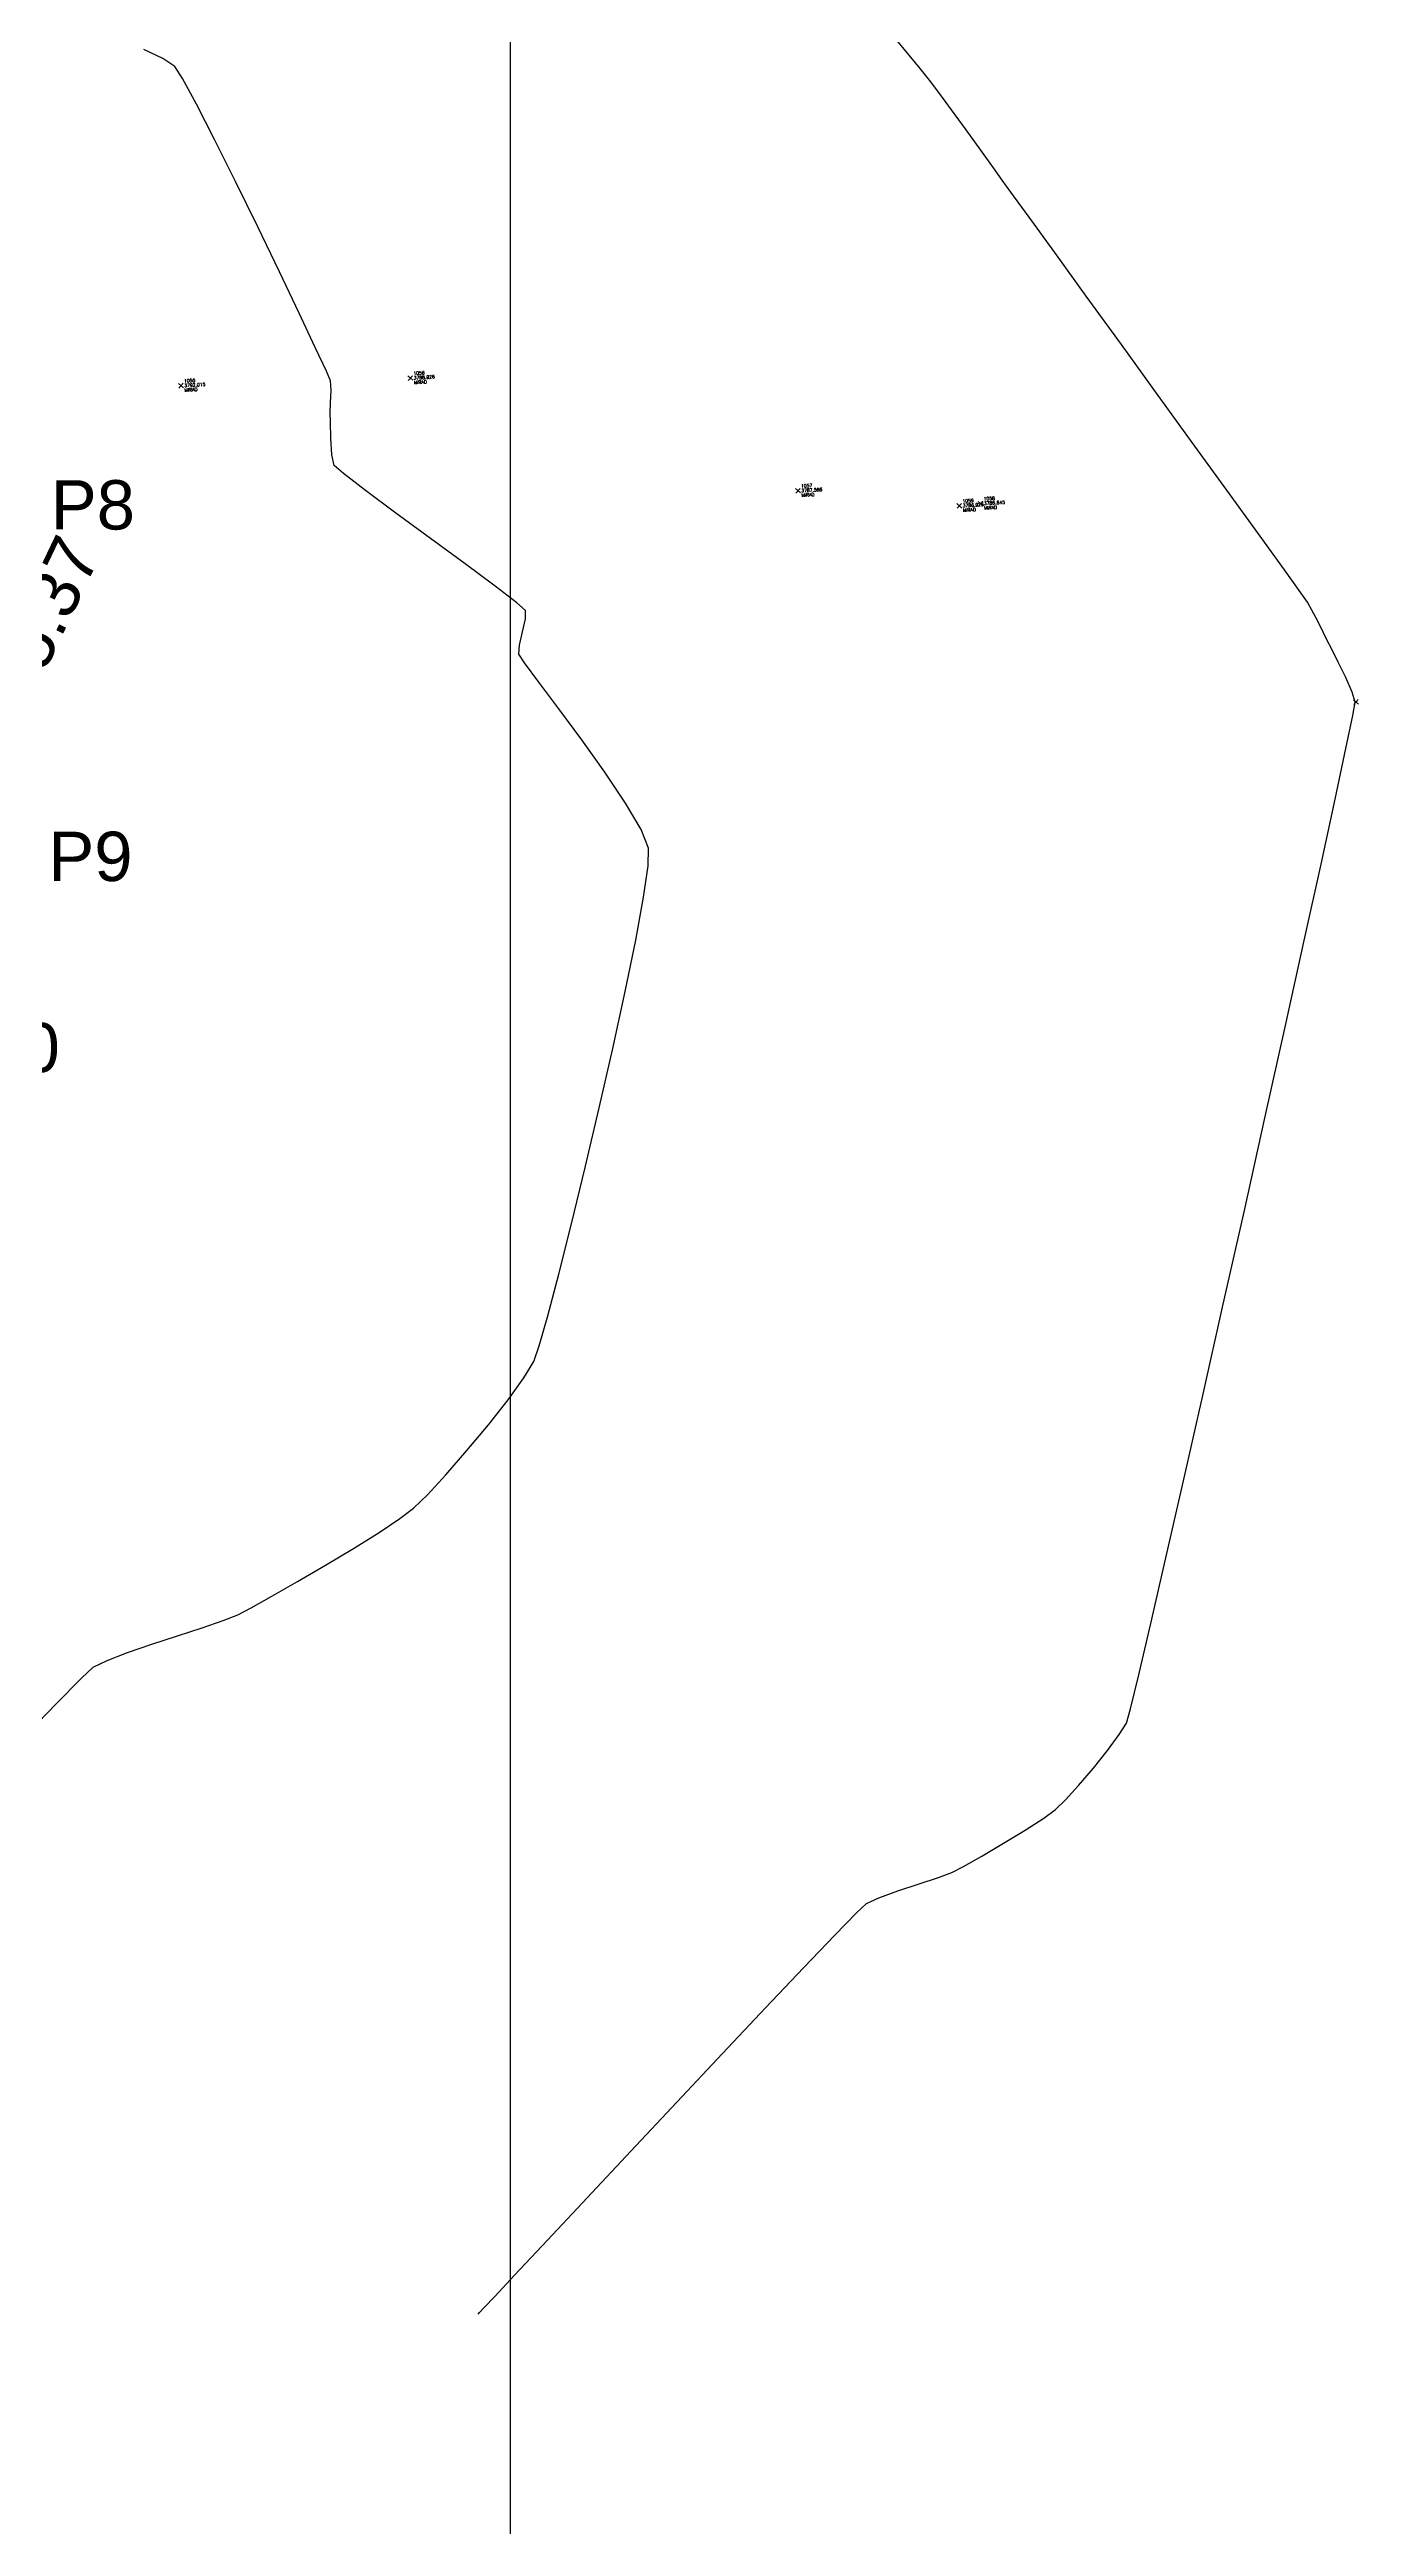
# Model space of a CAD drawing. Header units: millimetres. Extents: x 736950 to 738835, y 8500595 to 8502131.
# Drawn here: x 737286 to 737325.8, y 8500703.7 to 8500779 of the extents above; entities that cross this region are included whole.
import ezdxf
from ezdxf.enums import TextEntityAlignment as Align

# ---------------------------------------------------------------- set-up
doc = ezdxf.new("R2010")
doc.units = ezdxf.units.MM
for name, color, linetype, lineweight in [('CONT-MJR', 80, 'Continuous', 30), ('COTAS', 40, 'Continuous', 5), ('CUADROS', 9, 'Continuous', 20), ('MIRADOR', 152, 'Continuous', 15)]:
    doc.layers.add(name, color=color, linetype=linetype, lineweight=lineweight)
doc.layers.add('Cuadricula Coordenadas', color=5, linetype='Continuous')
doc.styles.add('5mm', font='arial.ttf', dxfattribs={"height": 3})
doc.styles.add('COTAS', font='arial.ttf')
doc.styles.add('CUADROS', font='arial.ttf')
doc.dimstyles.new('GenDist', dxfattribs={"dimtxt": 1.5, "dimasz": 2, "dimexe": 0.18, "dimexo": 0.0625, "dimgap": 1, "dimtad": 2, "dimzin": 1, "dimdsep": 46, "dimtxsty": 'COTAS', "dimcen": 0.09, "dimse1": 1, "dimse2": 1, "dimsd1": 1, "dimsd2": 1, "dimadec": 0, "dimazin": 0, "dimtfac": 1, "dimtofl": 0, "dimtmove": 0, "dimatfit": 3, "dimfxl": 1, "dimtolj": 1, "dimtzin": 0, "dimarcsym": 0})

# ---------------------------------------------------------------- blocks, each defined once
blk = doc.blocks.new('*D184')
at = {"layer": 'Defpoints', "color": 0, "transparency": 16777216}
for p in [(737284.7957877074, 8500755.090760138), (737282.302606002, 8500750.331795534), (737282.4792452557, 8500750.247311855)]:
    blk.add_point(p, dxfattribs=at)
at = {"layer": 'COTAS', "color": 0, "transparency": 16777216, "insert": (737286.0235964581, 8500762.205499554), "char_height": 1.5, "attachment_point": 5, "rotation": 64.43896942546981, "style": 'COTAS'}
blk.add_mtext('\\A1;5.37', dxfattribs=at)

msp = doc.modelspace()

# ---------------------------------------------------------------- linework, layer by layer
at = {"layer": 'CONT-MJR', "extrusion": (0.7674505777753525, 0.6411081115321171, 0), "elevation": 6015768.901043}
msp.add_lwpolyline([(6051231.077927608, 3785), (6051231.996923648, 3785)], dxfattribs=at)
at = {"layer": 'CONT-MJR', "extrusion": (-0.433097114312625, -0.9013472635860593, 0), "elevation": -7981471.588513916}
msp.add_lwpolyline([(-3017108.942095472, 3790), (-3017109.581514888, 3790)], dxfattribs=at)
at = {"layer": 'CONT-MJR'}
for points, elevation in [([(737312.4641186021, 8500778.454752402), (737311.9900538219, 8500779.026569033)], 3785), ([(737290.4473814517, 8500777.370324368), (737290.0266986415, 8500778.145434441)], 3790), ([(737313.0333272922, 8500777.725820104), (737312.7544428748, 8500778.096061787)], 3785), ([(737313.4229094719, 8500777.194686048), (737313.0333272922, 8500777.725820104)], 3785), ([(737291.0005824117, 8500776.29091804), (737290.4473814517, 8500777.370324368)], 3790), ([(737313.8671041521, 8500776.582534509), (737313.4229094719, 8500777.194686048)], 3785), ([(737320.8281112391, 8500766.969778324), (737319.7118949492, 8500768.511296)], 3785), ([(737294.5196248081, 8500767.994525088), (737294.5282482225, 8500768.283914303)], 3790), ([(737323.5514476757, 8500763.202662759), (737322.8070377008, 8500764.233994428)], 3785), ([(737324.0536220156, 8500762.504327638), (737323.5514476757, 8500763.202662759)], 3785), ([(737300.4635433529, 8500761.971932512), (737300.1964308125, 8500762.20643811)], 3790), ([(737324.3851566438, 8500761.984200213), (737324.2544106218, 8500762.220456347)], 3785), ([(737300.8656760016, 8500759.791210176), (737300.4331045832, 8500760.375941085)], 3790), ([(737325.1847331504, 8500760.403577516), (737324.9773207942, 8500760.811858341)], 3785), ([(737325.6285300445, 8500758.78235553), (737325.6980186809, 8500759.18189304)], 3785), ([(737302.8767059929, 8500757.05161904), (737302.1708517657, 8500758.038329724)], 3790), ([(737303.5069043711, 8500756.112353962), (737302.8767059929, 8500757.05161904)], 3790), ([(737303.9780718404, 8500755.311253924), (737303.5069043711, 8500756.112353962)], 3790), ([(737304.206833342, 8500754.739038358), (737303.9780718404, 8500755.311253924)], 3790), ([(737304.1910609532, 8500754.209575117), (737304.206833342, 8500754.739038358)], 3790), ([(737322.9672451842, 8500746.583478194), (737323.5809982497, 8500749.3479399)], 3785), ([(737302.7021673237, 8500746.8442093), (737303.1147862083, 8500748.65578049)], 3790), ([(737322.3306668879, 8500743.729745978), (737322.9672451842, 8500746.583478194)], 3785), ([(737298.0386258465, 8500735.690292036), (737298.6778765284, 8500736.424416259)], 3790), ([(737296.0038425876, 8500733.938553516), (737296.6389046472, 8500734.359355398)], 3790), ([(737319.4842520312, 8500731.170862386), (737319.9440185882, 8500733.164303515)], 3785), ([(737293.5235334145, 8500732.440167246), (737294.3736578802, 8500732.938759623)], 3790), ([(737289.8741971462, 8500730.79357654), (737290.6246019035, 8500731.037108568)], 3790), ([(737290.6246019035, 8500731.037108568), (737291.2605856119, 8500731.25454159)], 3790), ([(737291.2605856119, 8500731.25454159), (737291.7030206606, 8500731.432006164)], 3790), ([(737287.3109198599, 8500729.83584719), (737287.7277326972, 8500730.04508083)], 3790), ([(737287.7277326972, 8500730.04508083), (737288.3466349316, 8500730.283693228)], 3790), ([(737288.3466349316, 8500730.283693228), (737289.0884989518, 8500730.537814945)], 3790), ([(737286.1811486261, 8500728.72322879), (737286.9505704526, 8500729.502166642)], 3790), ([(737318.7438353545, 8500728.139298985), (737318.864764555, 8500728.571250543)], 3785), ([(737318.1702373114, 8500727.308677668), (737318.525903503, 8500727.787884206)], 3785), ([(737316.2273885405, 8500725.244521271), (737316.5872153431, 8500725.507150952)], 3785), ([(737315.0030772425, 8500724.48294341), (737315.6655283144, 8500724.884369222)], 3785), ([(737314.341477903, 8500724.09649244), (737315.0030772425, 8500724.48294341)], 3785), ([(737311.7921081947, 8500723.035328984), (737312.4388072878, 8500723.246236382)], 3785), ([(737313.0263625326, 8500723.439785015), (737313.4266047302, 8500723.593509458)], 3785), ([(737313.4266047302, 8500723.593509458), (737313.7821728728, 8500723.78126492)], 3785), ([(737310.833955256, 8500722.651299588), (737311.214434451, 8500722.829528248)], 3785), ([(737311.214434451, 8500722.829528248), (737311.7921081947, 8500723.035328984)], 3785), ([(737305.061838717, 8500716.611604927), (737306.4509072466, 8500718.08750764)], 3785), ([(737303.6652423317, 8500715.12442193), (737305.061838717, 8500716.611604927)], 3785), ([(737300.1301079892, 8500711.351339007), (737301.1293947733, 8500712.418674191)], 3785), ([(737299.0648701373, 8500710.21471946), (737299.2044160527, 8500710.363187896)], 3785), ([(737299.018719383, 8500710.16581991), (737299.0648701373, 8500710.21471946)], 3785)]:
    msp.add_lwpolyline(points, dxfattribs=dict(at, elevation=elevation))
at = {"layer": 'CONT-MJR', "extrusion": (-0.5516578277720822, -0.8340705252302038, 0), "elevation": -7496980.480730915}
msp.add_lwpolyline([(-4074569.32868749, 3790.000000000013), (-4074569.763578371, 3790.000000000013)], dxfattribs=at)
at = {"layer": 'CONT-MJR', "extrusion": (0.8368413150300029, 0.5474455346962432, 0), "elevation": 5270707.792662499}
msp.add_lwpolyline([(6710176.229111429, 3790.000000000013), (6710176.667354443, 3790.000000000013)], dxfattribs=at)
at = {"layer": 'CONT-MJR', "extrusion": (0.7772918393770093, 0.6291402041182121, 0), "elevation": 5921288.453616971}
msp.add_lwpolyline([(6143712.345594508, 3785), (6143712.807056465, 3785)], dxfattribs=at)
at = {"layer": 'CONT-MJR', "extrusion": (0.8950825373687573, 0.4459004948388231, 0), "elevation": 4450436.654214946}
msp.add_lwpolyline([(7280136.56045837, 3790.00000000001), (7280137.990079189, 3790.00000000001)], dxfattribs=at)
at = {"layer": 'CONT-MJR', "extrusion": (0.8108126975434389, 0.585305706022359, 0), "elevation": 5573376.484901604}
msp.add_lwpolyline([(6460982.822159102, 3785.00000000001), (6460983.578553434, 3785.00000000001)], dxfattribs=at)
at = {"layer": 'CONT-MJR', "extrusion": (0.8113332275228147, 0.5845839494182274, 0), "elevation": 5567624.787908047}
msp.add_lwpolyline([(6465939.233503073, 3785), (6465939.89237148, 3785)], dxfattribs=at)
at = {"layer": 'CONT-MJR', "extrusion": (0.8106814644236641, 0.5854874577989725, 0), "elevation": 5574824.755245451}
msp.add_lwpolyline([(6459732.108003048, 3785), (6459732.571754416, 3785)], dxfattribs=at)
at = {"layer": 'CONT-MJR', "extrusion": (0.898156590749081, 0.4396757197003129, 0), "elevation": 4399787.715118838}
msp.add_lwpolyline([(7310856.339497045, 3790.000000000007), (7310857.871275564, 3790.000000000007)], dxfattribs=at)
at = {"layer": 'CONT-MJR', "extrusion": (0.8094743462643347, 0.5871552458591581, 0), "elevation": 5588112.220105501}
msp.add_lwpolyline([(6448240.535422175, 3785.000000000006), (6448240.982963549, 3785.000000000006)], dxfattribs=at)
at = {"layer": 'CONT-MJR', "extrusion": (0.8095640561199589, 0.5870315485888303, 0), "elevation": 5587126.841922645}
msp.add_lwpolyline([(6449093.400731189, 3785.00000000001), (6449094.34257412, 3785.00000000001)], dxfattribs=at)
at = {"layer": 'CONT-MJR', "extrusion": (0.9003168749797076, 0.4352350222888479, 0), "elevation": 4363631.112594143}
msp.add_lwpolyline([(7332492.999489396, 3790.000000000006), (7332494.518789305, 3790.000000000006)], dxfattribs=at)
at = {"layer": 'CONT-MJR', "extrusion": (0.8096213358467582, 0.5869525470953433, 0), "elevation": 5586497.501332635}
msp.add_lwpolyline([(6449637.236319125, 3785.00000000001), (6449638.571787673, 3785.00000000001)], dxfattribs=at)
at = {"layer": 'CONT-MJR', "extrusion": (0.9020939566812161, 0.4315396775723274, 0), "elevation": 4333528.058559092}
msp.add_lwpolyline([(7350322.725874607, 3790.000000000003), (7350324.118026464, 3790.000000000003)], dxfattribs=at)
at = {"layer": 'CONT-MJR', "extrusion": (0.8096803237354396, 0.5868711727080089, 0), "elevation": 5585849.248897389}
msp.add_lwpolyline([(6450197.049227461, 3785), (6450198.677645698, 3785)], dxfattribs=at)
at = {"layer": 'CONT-MJR', "extrusion": (0.80974997372703, 0.5867750676784711, 0), "elevation": 5585083.636157184}
msp.add_lwpolyline([(6450858.167123527, 3785), (6450859.987815536, 3785)], dxfattribs=at)
at = {"layer": 'CONT-MJR', "extrusion": (0.9039032486255713, 0.4277369718929365, 0), "elevation": 4302536.107676547}
msp.add_lwpolyline([(7368505.662526345, 3790.000000000003), (7368506.812846633, 3790.000000000003)], dxfattribs=at)
at = {"layer": 'CONT-MJR', "extrusion": (0.9065583145959096, 0.4220805873728667, 0), "elevation": 4256410.048381765}
msp.add_lwpolyline([(7395245.392534866, 3790.00000000001), (7395246.186340121, 3790.00000000001)], dxfattribs=at)
at = {"layer": 'CONT-MJR', "extrusion": (0.8098380597682914, 0.5866534896774496, 0), "elevation": 5584115.077001898}
msp.add_lwpolyline([(6451694.695736201, 3785), (6451696.608026078, 3785)], dxfattribs=at)
at = {"layer": 'CONT-MJR', "extrusion": (0.9155040182770028, 0.4023088272939854, 0), "elevation": 4094930.495471252}
msp.add_lwpolyline([(7485868.040651241, 3790.00000000001), (7485868.363325191, 3790.00000000001)], dxfattribs=at)
at = {"layer": 'CONT-MJR', "extrusion": (0.999292692884167, -0.03760470646488507, 0), "elevation": 417104.1385393264}
msp.add_lwpolyline([(8522481.374329994, 3790.00000000001), (8522481.764076605, 3790.00000000001)], dxfattribs=at)
at = {"layer": 'CONT-MJR', "extrusion": (0.9990382186700288, 0.04384789204301348, 0), "elevation": 1109326.213851702}
msp.add_lwpolyline([(8460263.98126361, 3790.00000000001), (8460264.265142398, 3790.00000000001)], dxfattribs=at)
at = {"layer": 'CONT-MJR', "extrusion": (0.9999236745615065, 0.01235496059946836, 0), "elevation": 842264.8989348781}
msp.add_lwpolyline([(8491009.633142134, 3790.000000000003), (8491009.924940212, 3790.000000000003)], dxfattribs=at)
at = {"layer": 'CONT-MJR', "extrusion": (0.9997022465027335, 0.02440119540899008, 0), "elevation": 944503.8850483716}
msp.add_lwpolyline([(8480245.208828248, 3790), (8480245.701701023, 3790)], dxfattribs=at)
at = {"layer": 'CONT-MJR', "extrusion": (0.9976636759622766, 0.06831683295819503, 0), "elevation": 1316317.469814707}
msp.add_lwpolyline([(8430536.530617658, 3790.00000000001), (8430537.035645284, 3790.00000000001)], dxfattribs=at)
at = {"layer": 'CONT-MJR', "extrusion": (0.8101236977316052, 0.5862589823394357, 0), "elevation": 5580972.068490937}
msp.add_lwpolyline([(6454410.019307194, 3785.000000000003), (6454411.812765341, 3785.000000000003)], dxfattribs=at)
at = {"layer": 'CONT-MJR', "extrusion": (0.9769588241242649, 0.2134278706395532, 0), "elevation": 2534606.972807162}
msp.add_lwpolyline([(8147539.502553071, 3790.000000000013), (8147539.835362297, 3790.000000000013)], dxfattribs=at)
at = {"layer": 'CONT-MJR', "extrusion": (0.6586022624036093, 0.7524912358006887, 0), "elevation": 6882336.117799592}
msp.add_lwpolyline([(5043815.839203455, 3790.000000000013), (5043816.21531719, 3790.000000000013)], dxfattribs=at)
at = {"layer": 'CONT-MJR', "extrusion": (0.6075209090711241, 0.7943036856526572, 0), "elevation": 7200111.952939102}
msp.add_lwpolyline([(4578756.251671647, 3790.000000000013), (4578757.093722258, 3790.000000000013)], dxfattribs=at)
at = {"layer": 'CONT-MJR', "extrusion": (0.5960281587308632, 0.8029635321730975, 0), "elevation": 7265253.724356424}
msp.add_lwpolyline([(4474673.05564999, 3790), (4474674.208007067, 3790)], dxfattribs=at)
at = {"layer": 'CONT-MJR', "extrusion": (0.8103838411099287, 0.5858993344149814, 0), "elevation": 5578106.595221184}
msp.add_lwpolyline([(6456885.030421931, 3785.000000000006), (6456886.613450716, 3785.000000000006)], dxfattribs=at)
at = {"layer": 'CONT-MJR', "extrusion": (0.5922477825024055, 0.8057558961130744, 0), "elevation": 7286203.695593129}
msp.add_lwpolyline([(4440476.859662792, 3790.000000000013), (4440478.165756488, 3790.000000000013)], dxfattribs=at)
at = {"layer": 'CONT-MJR', "extrusion": (0.5921403234466334, 0.8058348697770013, 0), "elevation": 7286795.802784394}
msp.add_lwpolyline([(4439503.845336888, 3790.000000000013), (4439505.148482127, 3790.000000000013)], dxfattribs=at)
at = {"layer": 'CONT-MJR', "extrusion": (0.5956912103187013, 0.8032135344657988, 0), "elevation": 7267130.515530889}
msp.add_lwpolyline([(4471620.65785942, 3790.00000000001), (4471621.80136884, 3790.00000000001)], dxfattribs=at)
at = {"layer": 'CONT-MJR', "extrusion": (0.606956828356008, 0.7947348038887033, 0), "elevation": 7203360.973810006}
msp.add_lwpolyline([(4573637.540410755, 3790.00000000001), (4573638.367705336, 3790.00000000001)], dxfattribs=at)
at = {"layer": 'CONT-MJR', "extrusion": (0.8164134768279349, 0.5774677781952194, 0), "elevation": 5510877.730505731}
msp.add_lwpolyline([(6514355.841086376, 3785), (6514356.188791675, 3785)], dxfattribs=at)
at = {"layer": 'CONT-MJR', "extrusion": (0.9775692902315506, -0.2106140612499141, 0), "elevation": -1069617.66395733}
msp.add_lwpolyline([(8465369.034467716, 3790.00000000001), (8465369.439876903, 3790.00000000001)], dxfattribs=at)
at = {"layer": 'CONT-MJR', "extrusion": (0.9996893430768423, -0.02492423195589874, 0), "elevation": 525196.4528595768}
msp.add_lwpolyline([(8516497.542215046, 3790.000000000003), (8516497.799148355, 3790.000000000003)], dxfattribs=at)
at = {"layer": 'CONT-MJR', "extrusion": (0.8886547240795958, 0.4585769088942635, 0), "elevation": 4553479.952008937}
msp.add_lwpolyline([(7216121.972714542, 3785.000000000013), (7216122.358138267, 3785.000000000013)], dxfattribs=at)
at = {"layer": 'CONT-MJR', "extrusion": (0.8938469617606125, 0.4483721768255945, 0), "elevation": 4470560.321449305}
msp.add_lwpolyline([(7267783.761566399, 3785), (7267784.147229739, 3785)], dxfattribs=at)
at = {"layer": 'CONT-MJR', "extrusion": (0.9965704188261217, -0.08274902005902185, 0), "elevation": 31342.01414202817}
msp.add_lwpolyline([(8532617.470437316, 3790.000000000013), (8532617.743493164, 3790.000000000013)], dxfattribs=at)
at = {"layer": 'CONT-MJR', "extrusion": (0.9753666582293175, -0.2205898502075155, 0), "elevation": -1156043.466246343}
msp.add_lwpolyline([(8453999.726908797, 3790.000000000013), (8454000.138450647, 3790.000000000013)], dxfattribs=at)
at = {"layer": 'CONT-MJR', "extrusion": (0.8976296787019143, 0.4407504508375438, 0), "elevation": 4408558.938919652}
msp.add_lwpolyline([(7305559.151827293, 3785), (7305559.422431439, 3785)], dxfattribs=at)
at = {"layer": 'CONT-MJR', "extrusion": (0.8912779912994854, 0.4534573212830008, 0), "elevation": 4511893.75133421}
msp.add_lwpolyline([(7242195.611779551, 3785.00000000001), (7242195.883531958, 3785.00000000001)], dxfattribs=at)
at = {"layer": 'CONT-MJR', "extrusion": (0.838894807500313, 0.5442935806612209, 0), "elevation": 5245426.808263167}
msp.add_lwpolyline([(6729935.846423823, 3790.00000000001), (6729936.167439975, 3790.00000000001)], dxfattribs=at)
at = {"layer": 'CONT-MJR', "extrusion": (0.8996790097789243, 0.4365520351151905, 0), "elevation": 4374380.246294176}
msp.add_lwpolyline([(7326074.365028416, 3785.000000000007), (7326074.89232157, 3785.000000000007)], dxfattribs=at)
at = {"layer": 'CONT-MJR', "extrusion": (0.8000199009264921, 0.5999734645145282, 0), "elevation": 5690085.668449298}
msp.add_lwpolyline([(6358415.039415358, 3790), (6358416.051194685, 3790)], dxfattribs=at)
at = {"layer": 'CONT-MJR', "extrusion": (0.9170540364032886, 0.3987629550452697, 0), "elevation": 4065955.397390233}
msp.add_lwpolyline([(7501637.663872424, 3785), (7501638.144267455, 3785)], dxfattribs=at)
at = {"layer": 'CONT-MJR', "extrusion": (0.9582479440521613, 0.2859385908194383, 0), "elevation": 3137235.935589126}
msp.add_lwpolyline([(7935005.137865124, 3785.000000000013), (7935005.457971937, 3785.000000000013)], dxfattribs=at)
at = {"layer": 'CONT-MJR', "extrusion": (0.80384526352585, 0.5948384590013132, 0), "elevation": 5649254.669689598}
msp.add_lwpolyline([(6394718.398362861, 3790), (6394719.572017668, 3790)], dxfattribs=at)
at = {"layer": 'CONT-MJR', "extrusion": (0.9793716364415529, -0.2020673099088397, 0), "elevation": -995609.6519307605}
msp.add_lwpolyline([(8474390.413184509, 3785.00000000001), (8474391.44595435, 3785.00000000001)], dxfattribs=at)
at = {"layer": 'CONT-MJR', "extrusion": (0.9778949289065936, -0.2090968866788039, 0), "elevation": -1056455.1952873}
msp.add_lwpolyline([(8467018.794763403, 3785.000000000013), (8467020.365774604, 3785.000000000013)], dxfattribs=at)
at = {"layer": 'CONT-MJR', "extrusion": (0.9771996466600956, -0.2123225154508686, 0), "elevation": -1084388.128227863}
msp.add_lwpolyline([(8463484.686850116, 3785), (8463486.706900684, 3785)], dxfattribs=at)
at = {"layer": 'CONT-MJR', "extrusion": (0.9896786793918101, -0.1433042621741692, 0), "elevation": -488500.0718078743}
msp.add_lwpolyline([(8518673.062820405, 3790.00000000001), (8518674.03306459, 3790.00000000001)], dxfattribs=at)
at = {"layer": 'CONT-MJR', "extrusion": (0.9767761217586143, -0.2142624744611166, 0), "elevation": -1101191.518404667}
msp.add_lwpolyline([(8461312.405500203, 3785.000000000011), (8461314.785361765, 3785.000000000011)], dxfattribs=at)
at = {"layer": 'CONT-MJR', "extrusion": (0.9834289216597994, -0.1812941147501606, 0), "elevation": -816050.4062353357}
msp.add_lwpolyline([(8493554.160918357, 3790.00000000001), (8493555.486712342, 3790.00000000001)], dxfattribs=at)
at = {"layer": 'CONT-MJR', "extrusion": (0.979642535979848, -0.2007498485652545, 0), "elevation": -984230.4899097853}
msp.add_lwpolyline([(8475710.229515143, 3790.000000000006), (8475711.822183574, 3790.000000000006)], dxfattribs=at)
at = {"layer": 'CONT-MJR', "extrusion": (0.9764736182745465, -0.215636900399295, 0), "elevation": -1113098.215484583}
msp.add_lwpolyline([(8459751.645425644, 3785.000000000013), (8459754.295862442, 3785.000000000013)], dxfattribs=at)
at = {"layer": 'CONT-MJR', "extrusion": (0.9770388497653326, -0.2130612260577602, 0), "elevation": -1090806.143810335}
msp.add_lwpolyline([(8462652.39440053, 3790.00000000001), (8462654.164539715, 3790.00000000001)], dxfattribs=at)
at = {"layer": 'CONT-MJR', "extrusion": (0.9732863703437306, -0.2295945149674238, 0), "elevation": -1234118.177720034}
msp.add_lwpolyline([(8442939.841442596, 3790), (8442941.69749967, 3790)], dxfattribs=at)
at = {"layer": 'CONT-MJR', "extrusion": (0.9715707021755768, -0.2367495948762246, 0), "elevation": -1296206.653794652}
msp.add_lwpolyline([(8433629.07611164, 3790.000000000011), (8433630.840477683, 3790.000000000011)], dxfattribs=at)
at = {"layer": 'CONT-MJR', "extrusion": (0.9757973289432741, -0.2186768685233346, 0), "elevation": -1139438.858105242}
msp.add_lwpolyline([(8456235.437152192, 3785), (8456238.363879973, 3785)], dxfattribs=at)
at = {"layer": 'CONT-MJR', "extrusion": (0.9695982728984851, -0.2447022459894368, 0), "elevation": -1365264.375421028}
msp.add_lwpolyline([(8422723.882659996, 3790), (8422725.465547567, 3790)], dxfattribs=at)
at = {"layer": 'CONT-MJR', "extrusion": (0.9668327788757776, -0.2554102145399473, 0), "elevation": -1458329.053962034}
msp.add_lwpolyline([(8407108.821362926, 3790.00000000001), (8407110.133018069, 3790.00000000001)], dxfattribs=at)
at = {"layer": 'CONT-MJR', "extrusion": (0.9616661130245145, -0.2742230607741112, 0), "elevation": -1622061.566854131}
msp.add_lwpolyline([(8377058.117690753, 3790.000000000013), (8377059.068503865, 3790.000000000013)], dxfattribs=at)
at = {"layer": 'CONT-MJR', "extrusion": (0.9755661063834682, -0.2197061038655959, 0), "elevation": -1148358.606456735}
msp.add_lwpolyline([(8455025.911284534, 3785.00000000001), (8455028.751629738, 3785.00000000001)], dxfattribs=at)
at = {"layer": 'CONT-MJR', "extrusion": (0.8550417085511611, -0.5185592315617485, 0), "elevation": -3777713.893021035}
msp.add_lwpolyline([(7650820.024014451, 3790.00000000001), (7650820.602074311, 3790.00000000001)], dxfattribs=at)
at = {"layer": 'CONT-MJR', "extrusion": (0.9445911381451846, -0.3282492676878121, 0), "elevation": -2093913.677663823}
msp.add_lwpolyline([(8271741.270926038, 3790.000000000003), (8271741.77210133, 3790.000000000003)], dxfattribs=at)
at = {"layer": 'CONT-MJR', "extrusion": (0.8099750260287352, -0.586464369940536, 0), "elevation": -4388185.41014}
msp.add_lwpolyline([(7317785.599136444, 3790), (7317786.421016876, 3790)], dxfattribs=at)
at = {"layer": 'CONT-MJR', "extrusion": (-0.7863325212223137, 0.6178035011782952, 0), "elevation": 4672022.770203902}
msp.add_lwpolyline([(-7139912.229885218, 3790.000000000013), (-7139913.199989941, 3790.000000000013)], dxfattribs=at)
at = {"layer": 'CONT-MJR', "extrusion": (0.9752929477472393, -0.2209155179576595, 0), "elevation": -1158840.924528355}
msp.add_lwpolyline([(8453592.923021983, 3785.000000000013), (8453595.58774575, 3785.000000000013)], dxfattribs=at)
at = {"layer": 'CONT-MJR', "extrusion": (0.7696376026565567, -0.6384809790252707, 0), "elevation": -4860105.727814334}
msp.add_lwpolyline([(7013237.584187642, 3790), (7013238.604969489, 3790)], dxfattribs=at)
at = {"layer": 'CONT-MJR', "extrusion": (0.7346060640345291, -0.6784938693044303, 0), "elevation": -5226073.440265201}
msp.add_lwpolyline([(6744943.357836487, 3790), (6744944.185901097, 3790)], dxfattribs=at)
at = {"layer": 'CONT-MJR', "extrusion": (0.9749373900619822, -0.222479404572941, 0), "elevation": -1172397.270965569}
msp.add_lwpolyline([(8451721.106944414, 3785), (8451723.506809806, 3785)], dxfattribs=at)
at = {"layer": 'CONT-MJR', "extrusion": (0.6008431359938915, -0.7993669532380144, 0), "elevation": -6352206.500446403}
msp.add_lwpolyline([(5696978.458599957, 3790), (5696978.981984628, 3790)], dxfattribs=at)
at = {"layer": 'CONT-MJR', "extrusion": (0.697349073658766, -0.7167316579217504, 0), "elevation": -5578592.236419002}
msp.add_lwpolyline([(6456423.592458435, 3790), (6456424.177765392, 3790)], dxfattribs=at)
at = {"layer": 'CONT-MJR', "extrusion": (0.5299218326168147, -0.8480464912468166, 0), "elevation": -6818308.34007573}
msp.add_lwpolyline([(5129984.877500357, 3790.00000000001), (5129985.79637524, 3790.00000000001)], dxfattribs=at)
at = {"layer": 'CONT-MJR', "extrusion": (-0.5161971945906078, 0.856469763796006, 0), "elevation": 6900031.444882753}
msp.add_lwpolyline([(-5019524.833006581, 3790.000000000003), (-5019525.826545553, 3790.000000000003)], dxfattribs=at)
at = {"layer": 'CONT-MJR', "extrusion": (0.4963321378685357, -0.8681327138858718, 0), "elevation": -7013821.452528098}
msp.add_lwpolyline([(4859254.438182259, 3790), (4859255.332992164, 3790)], dxfattribs=at)
at = {"layer": 'CONT-MJR', "extrusion": (-0.4613241542676272, 0.8872316634843792, 0), "elevation": 7201987.61790824}
msp.add_lwpolyline([(-4575741.282670736, 3790.000000000013), (-4575741.747819884, 3790.000000000013)], dxfattribs=at)
at = {"layer": 'CONT-MJR', "extrusion": (0.4844727971671803, -0.8748063264546092, 0), "elevation": -7079295.850300356}
msp.add_lwpolyline([(4763361.046064581, 3790), (4763361.767371606, 3790)], dxfattribs=at)
at = {"layer": 'CONT-MJR', "extrusion": (0.309534485262804, -0.9508882176329092, 0), "elevation": -7855028.111182089}
msp.add_lwpolyline([(3332348.758623309, 3790), (3332349.584901498, 3790)], dxfattribs=at)
at = {"layer": 'CONT-MJR', "extrusion": (0.9735359852895222, -0.2285337728791068, 0), "elevation": -1224897.116133745}
msp.add_lwpolyline([(8444268.49719851, 3785), (8444270.099660264, 3785)], dxfattribs=at)
at = {"layer": 'CONT-MJR', "extrusion": (0.6794340002664188, -0.7337366280089691, 0), "elevation": -5736358.778365809}
msp.add_lwpolyline([(6316659.091826429, 3790.00000000001), (6316659.582941897, 3790.00000000001)], dxfattribs=at)
at = {"layer": 'CONT-MJR', "extrusion": (0.9715805083148713, -0.2367093489125776, 0), "elevation": -1295837.287965174}
msp.add_lwpolyline([(8433672.454721734, 3785.000000000003), (8433673.524687273, 3785.000000000003)], dxfattribs=at)
at = {"layer": 'CONT-MJR', "extrusion": (-0.7196597419703069, 0.6943269084424363, 0), "elevation": 5371689.51102357}
msp.add_lwpolyline([(-6629548.266707056, 3790.000000000003), (-6629549.874312662, 3790.000000000003)], dxfattribs=at)
at = {"layer": 'CONT-MJR', "extrusion": (0.8498434556775999, -0.527035198864322, 0), "elevation": -3853577.43619008}
msp.add_lwpolyline([(7612880.694956019, 3785.00000000001), (7612881.108461328, 3785.00000000001)], dxfattribs=at)
at = {"layer": 'CONT-MJR', "extrusion": (0.7789691206721742, -0.6270622848164448, 0), "elevation": -4756137.402055594}
msp.add_lwpolyline([(7084147.803374437, 3785.000000000009), (7084148.493180271, 3785.000000000009)], dxfattribs=at)
at = {"layer": 'CONT-MJR', "extrusion": (0.7402910712295022, -0.672286493883282, 0), "elevation": -5169094.03728755}
msp.add_lwpolyline([(6788699.593105009, 3785), (6788700.193702158, 3785)], dxfattribs=at)
at = {"layer": 'CONT-MJR', "extrusion": (0.7607595999965778, -0.6490337672363796, 0), "elevation": -4956337.173457644}
msp.add_lwpolyline([(6945552.916024423, 3785), (6945553.607185599, 3785)], dxfattribs=at)
at = {"layer": 'CONT-MJR', "extrusion": (-0.7018964825983843, 0.7122789676215465, 0), "elevation": 5537368.06913974}
msp.add_lwpolyline([(-6491804.43055561, 3785.000000000013), (-6491804.849086084, 3785.000000000013)], dxfattribs=at)
at = {"layer": 'CONT-MJR', "extrusion": (-0.5396504379674119, 0.841889187958594, 0), "elevation": 6758775.648138437}
msp.add_lwpolyline([(-5208157.993811118, 3785.000000000013), (-5208158.661191377, 3785.000000000013)], dxfattribs=at)
at = {"layer": 'CONT-MJR', "extrusion": (0.4909928087405558, -0.8711636251388485, 0), "elevation": -7043505.580758587}
msp.add_lwpolyline([(4816115.193033459, 3785.00000000001), (4816115.8350541, 3785.00000000001)], dxfattribs=at)
at = {"layer": 'CONT-MJR', "extrusion": (0.3128750660435148, -0.9497942898587391, 0), "elevation": -7843251.720958228}
msp.add_lwpolyline([(3359959.491304834, 3785.000000000006), (3359960.109917992, 3785.000000000006)], dxfattribs=at)
at = {"layer": 'CONT-MJR', "extrusion": (0.6870614945296041, -0.7265992724567971, 0), "elevation": -5670041.010281133}
msp.add_lwpolyline([(6376248.309693008, 3785), (6376248.724909959, 3785)], dxfattribs=at)
at = {"layer": 'CONT-MJR', "extrusion": (-0.7222068743204324, 0.6916771144719993, 0), "elevation": 5347264.391553267}
msp.add_lwpolyline([(-6649258.639172139, 3785), (-6649260.007717917, 3785)], dxfattribs=at)
at = {"layer": 'CONT-MJR', "extrusion": (0.7152751816458738, -0.6988429111906784, 0), "elevation": -5413289.640602224}
msp.add_lwpolyline([(6595619.03011076, 3785.00000000001), (6595619.973291484, 3785.00000000001)], dxfattribs=at)
at = {"layer": 'CONT-MJR', "extrusion": (-0.7253261526578396, 0.6884053836734402, 0), "elevation": 5317152.450056765}
msp.add_lwpolyline([(-6673360.785830021, 3785), (-6673362.476790408, 3785)], dxfattribs=at)
at = {"layer": 'CONT-MJR', "extrusion": (0.7270868543253597, -0.6865454873985067, 0), "elevation": -5300043.814561289}
msp.add_lwpolyline([(6686954.790452796, 3785), (6686956.70082655, 3785)], dxfattribs=at)
at = {"layer": 'CONT-MJR', "extrusion": (0.7294805208304189, -0.6840015860573577, 0), "elevation": -5276653.965995223}
msp.add_lwpolyline([(6705421.02233045, 3785.000000000013), (6705422.972825993, 3785.000000000013)], dxfattribs=at)
at = {"layer": 'CONT-MJR', "extrusion": (0.7298245456371284, -0.6836345021907242, 0), "elevation": -5273279.840848561}
msp.add_lwpolyline([(6708073.069109247, 3785.00000000001), (6708074.826927948, 3785.00000000001)], dxfattribs=at)
at = {"layer": 'CONT-MJR', "extrusion": (0.7299297277112039, -0.6835221961307824, 0), "elevation": -5272247.60832995}
msp.add_lwpolyline([(6708882.038623662, 3785.000000000003), (6708882.926173342, 3785.000000000003)], dxfattribs=at)
at = {"layer": 'CONT-MJR', "extrusion": (0.7295385904615492, -0.6839396501354312, 0), "elevation": -5276084.64936326}
msp.add_lwpolyline([(6705864.416195432, 3785.000000000003), (6705864.882657679, 3785.000000000003)], dxfattribs=at)
at = {"layer": 'Cuadricula Coordenadas', "color": 8}
msp.add_line((737300, 8500595.507225098), (737300, 8502130.641312933), dxfattribs=at)
at = {"layer": 'MIRADOR', "linetype": 'Continuous', "extrusion": (0.665787337252013, 0.7461415559763941, 0)}
for points, elevation in [([(5109576.383221902, 0), (5109576.583191699, 0)], 6833660.014241042), ([(5109581.436914073, 0), (5109581.63688387, 0)], 6833655.195308336), ([(5109565.303565735, 0), (5109565.503535533, 0)], 6833665.308349492), ([(5109561.334575369, 0), (5109561.534545166, 0)], 6833668.237892878), ([(5109560.898997594, 0), (5109561.098967385, 0)], 6833668.717311278), ([(5109548.358458823, 0), (5109548.558428619, 0)], 6833671.820802919)]:
    msp.add_lwpolyline(points, dxfattribs=dict(at, elevation=elevation))
at = {"layer": 'MIRADOR', "linetype": 'Continuous', "extrusion": (0.7461415586651008, -0.6657873342388049, 0)}
for points, elevation in [([(6833660.134860385, 0), (6833659.934890588, 0)], -5109576.45560984), ([(6833655.315927701, 0), (6833655.115957902, 0)], -5109581.509302032), ([(6833665.42896879, 0), (6833665.228998995, 0)], -5109565.375953658), ([(6833668.358512165, 0), (6833668.158542369, 0)], -5109561.406963274), ([(6833668.837930561, 0), (6833668.637960762, 0)], -5109560.971385495), ([(6833671.94142215, 0), (6833671.741452351, 0)], -5109548.43084671)]:
    msp.add_lwpolyline(points, dxfattribs=dict(at, elevation=elevation))

# ---------------------------------------------------------------- texts
at = {"layer": 'CUADROS', "style": 'CUADROS'}
for s, p in [('P8', (737287.2982258124, 8500765.18413521)), ('P9', (737287.2235939447, 8500754.494306555)), ('P10', (737284.428646522, 8500748.682117073))]:
    msp.add_text(s, height=1.5, dxfattribs=at).set_placement(p, align=Align.MIDDLE_CENTER)
at = {"layer": 'MIRADOR', "color": 1, "char_height": 0.1, "attachment_point": 1, "rotation": 3.2572437629721005, "style": '5mm'}
for s, insert, width in [('\\Ftxt.shx;\\W1.0000000000;\\T1.0000000000;\\o\\l3788.926', (737297.0540042804, 8500769.092880355), 0.8333333333333334), ('\\Ftxt.shx;\\W1.0000000000;\\T1.0000000000;\\o\\l3792.015', (737290.0748501642, 8500768.861958666), 0.7833333333333333), ('\\Ftxt.shx;\\W1.0000000000;\\T1.0000000000;\\o\\l3787.586', (737308.8457465391, 8500765.6663399), 0.8333333333333334), ('\\Ftxt.shx;\\W1.0000000000;\\T1.0000000000;\\o\\l3786.926', (737313.7576280792, 8500765.209690435), 0.8333333333333334), ('\\Ftxt.shx;\\W1.0000000000;\\T1.0000000000;\\o\\l3786.645', (737314.401821458, 8500765.277402254), 0.8333333333333334)]:
    msp.add_mtext(s, dxfattribs=dict(at, insert=insert, width=width))
at = {"layer": 'MIRADOR', "color": 2, "char_height": 0.1, "width": 0.45, "attachment_point": 1, "rotation": 3.2572437629721005, "style": '5mm'}
for s, insert in [('\\Ftxt.shx;\\W1.0000000000;\\T1.0000000000;\\o\\l1056', (737297.0460496189, 8500769.232654184)), ('\\Ftxt.shx;\\W1.0000000000;\\T1.0000000000;\\o\\l1055', (737290.0668955027, 8500769.001732495)), ('\\Ftxt.shx;\\W1.0000000000;\\T1.0000000000;\\o\\l1057', (737308.8377918776, 8500765.80611373)), ('\\Ftxt.shx;\\W1.0000000000;\\T1.0000000000;\\o\\l1059', (737313.7496734177, 8500765.349464262)), ('\\Ftxt.shx;\\W1.0000000000;\\T1.0000000000;\\o\\l1058', (737314.3938667965, 8500765.417176083))]:
    msp.add_mtext(s, dxfattribs=dict(at, insert=insert))
at = {"layer": 'MIRADOR', "color": 3, "char_height": 0.1, "width": 0.5666666666666668, "attachment_point": 1, "rotation": 3.2572437629721005, "style": '5mm'}
for insert in [(737290.0828048257, 8500768.722184839), (737297.0619589419, 8500768.953106526), (737308.8537012005, 8500765.526566071), (737313.7655827405, 8500765.069916606), (737314.4097761195, 8500765.137628425)]:
    msp.add_mtext('\\Ftxt.shx;\\W1.0000000000;\\T1.0000000000;\\o\\lMIRAD', dxfattribs=dict(at, insert=insert))

# ---------------------------------------------------------------- dimensions: what is measured, and where the dimension line sits
at = {"layer": 'COTAS'}
dim = msp.add_aligned_dim(p1=(737284.7957877077, 8500755.090760138), p2=(737282.4792452558, 8500750.247311855), distance=-0.19580326372394757, dimstyle='GenDist', dxfattribs=at)
dim.commit()
dim.dimension.update_dxf_attribs({"geometry": '*D184', "text_midpoint": (737286.0235964581, 8500762.205499554)})

doc.saveas('drawing.dxf')
